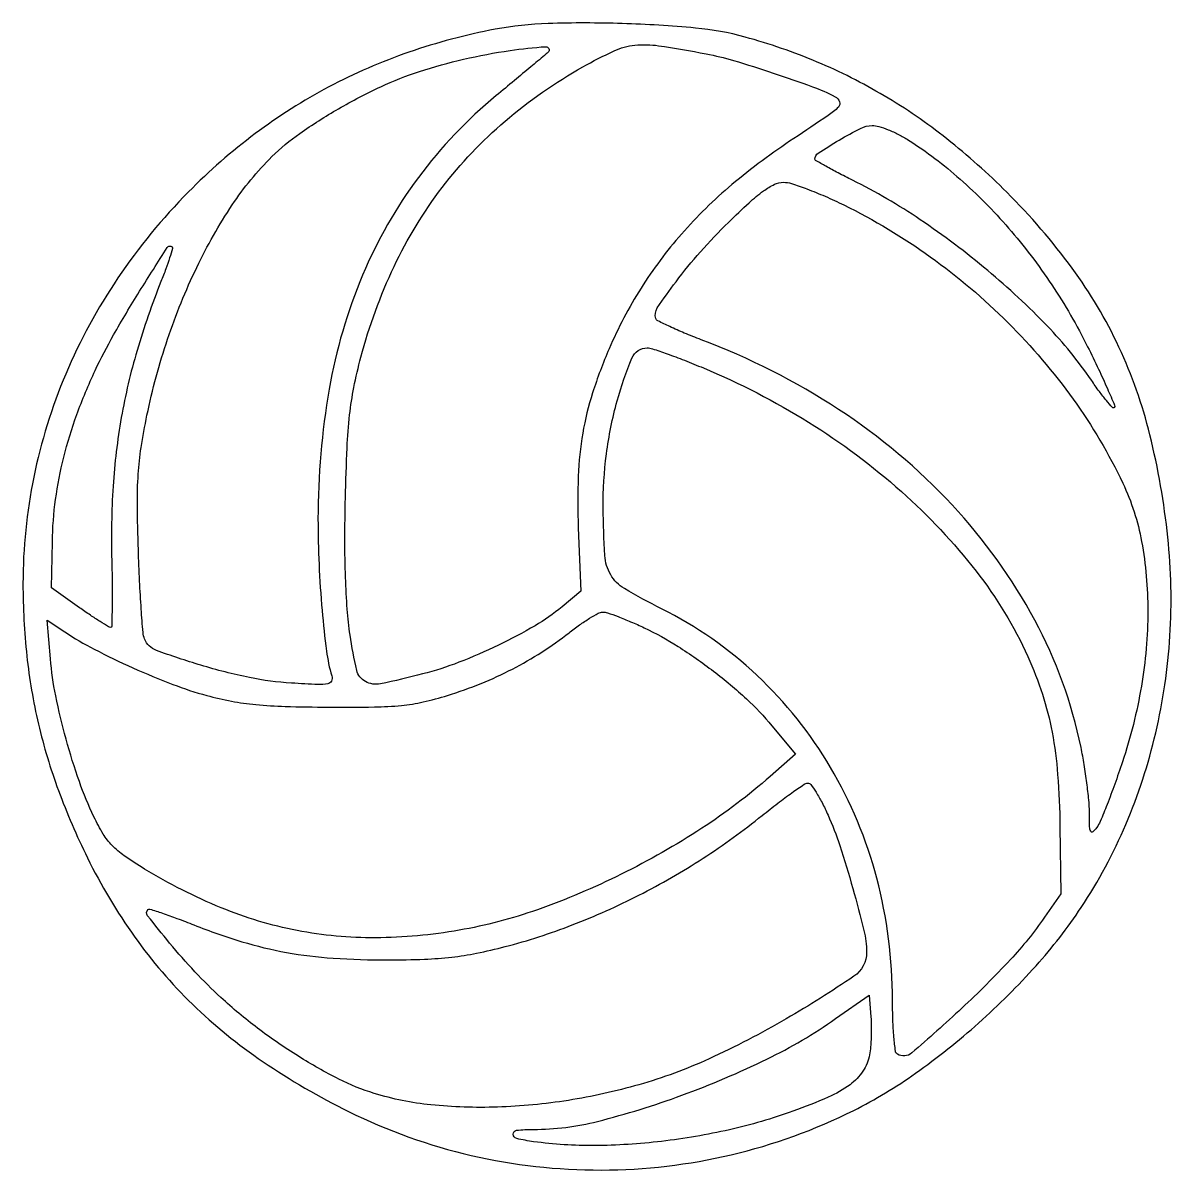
# Model space of a CAD drawing. Extents: x 30 to 252, y 9 to 231.
import ezdxf

# ---------------------------------------------------------------- set-up
doc = ezdxf.new("R2010")
doc.units = 0

msp = doc.modelspace()

# ---------------------------------------------------------------- linework, layer by layer
for points in [[(121.234854, 229.55811, 0.036345), (104.55482, 225.132035, 0.03891), (89.083948, 218.411361, 0.03902), (74.879652, 209.394924, 0.03697), (61.972014, 198.131045, 0.046262), (48.337113, 181.507078, 0.048739), (38.262588, 162.936909, 0.049462), (32.086328, 143.029271, 0.050539), (30, 122.441369, 0.026805), (30.749643, 108.468128, 0.030929), (32.993685, 95.319043, 0.030789), (36.854111, 82.496366, 0.026125), (42.444568, 69.5, 0.040067), (51.599745, 54.176828, 0.0453), (62.754807, 41.177398, 0.043928), (76.379628, 30.085646, 0.034059), (92.915555, 20.4551, 0.058137), (116.612345, 11.988773, 0.05739), (141.726781, 9.155321, 0.05738), (166.831598, 12.104588, 0.058082), (190.5, 20.680222, 0.038457), (202.465326, 27.861092, 0.027813), (214.631595, 37.559651, 0.027686), (225.722284, 48.618958, 0.036559), (234.451818, 59.904716, 0.046003), (243.065546, 75.924467, 0.042918), (248.844535, 93.622194, 0.042203), (251.587468, 112.342874, 0.041271), (251.180174, 131.401273, 0.03461), (247.714493, 151.227388, 0.048599), (241.737999, 168.156608, 0.049509), (232.707278, 183.379449, 0.037835), (220.077633, 198.073038, 0.028891), (208.503281, 208.376888, 0.033645), (196.368984, 216.720534, 0.034308), (183.441914, 223.23035, 0.032403), (169.5, 228.054681, 0.044282), (159.919812, 229.796437, 0.015051), (145.781532, 230.663322, 0.015238), (131.491224, 230.672841, 0.039247)], [(162, 224.807681, -0.025263), (167.245247, 223.531624, -0.007897), (174.968394, 221.100612, -0.007518), (182.530895, 218.461339, -0.032205), (186.898069, 216.536159, -0.183075), (187.763131, 215.567701, -0.29465), (187.544378, 214.521673, -0.049561), (185.580822, 212.892754, -0.002706), (178.898069, 208.436997, 0.029175), (166.974638, 199.541222, 0.037776), (157.22728, 189.997671, 0.03969), (149.405735, 179.51679, 0.038443), (143.244175, 167.822404, 0.02452), (140.059896, 159.338019, 0.034926), (138.145582, 151.521881, 0.033218), (137.279887, 143.224227, 0.019488), (137.294162, 133.236208), (137.789889, 120.972417), (134.144945, 117.967736, -0.039927), (128.92878, 114.325196, -0.020228), (121.853638, 110.557452, -0.019997), (114.219073, 107.249266, -0.028827), (107.213265, 104.995319, -0.012491), (99.072032, 103.100706, -0.175651), (96.149064, 103.524808, -0.216372), (94.490259, 105.694311, -0.020024), (93.205628, 112.5, -0.018199), (92.653808, 117.490578, -0.009879), (92.320804, 123.654372, -0.00864), (92.199027, 130.843563, -0.005929), (92.298543, 139, -0.004937), (92.627937, 148.703724, -0.016441), (93.116499, 155.062273, -0.021839), (93.934172, 160.356488, -0.015519), (95.291554, 166.207927, -0.045845), (101.702546, 183.738012, -0.052617), (110.977113, 198.954948, -0.053075), (123.145841, 211.795149, -0.048036), (138.138375, 222.278024, -0.020507), (144.191125, 225.376928, -0.081822), (148.195858, 226.480528, -0.064036), (152.806417, 226.377795, -0.009488)], [(131.45, 225.118503, -0.012529), (130.764819, 224.51396, -0.00046), (128.110959, 222.292313, -0.000839), (124.965979, 219.673403, -0.000589), (121.417093, 216.735277, 0.060219), (106.408941, 200.949697, 0.060467), (95.618614, 182.063573, 0.056652), (89.162539, 160.036109, 0.043008), (87, 134.941369, 0.01124), (87.197129, 126.173151, 0.01064), (87.788335, 117.260371, 0.010473), (88.64078, 109.431623, 0.039708), (89.660439, 104.618877, -0.181797), (89.589581, 103.629713, -0.245687), (88.892182, 103.090924, -0.054855), (87.029718, 102.967152, -0.003949), (81.859004, 103.231804, -0.036441), (73.764987, 104.305515, -0.021878), (64.364217, 106.690756, -0.01503), (55.780512, 109.557158, -0.211091), (53.496979, 111.764457, -0.076026), (53.198106, 113.015311, -0.00326), (52.852134, 117.543309, -0.005512), (52.53516, 122.935647, -0.003892), (52.29303, 129, -0.005663), (52.110346, 137.783983, -0.018412), (52.269605, 143.605055, -0.022566), (52.83366, 148.745288, -0.012401), (53.962166, 154.974443, -0.029824), (57.938599, 169.705396, -0.031644), (63.578059, 183.560627, -0.033747), (70.442204, 195.624937, -0.051165), (78.092101, 204.950681, -0.043162), (83.465149, 209.433224, -0.021354), (90.967921, 214.203356, -0.021164), (99.129495, 218.46577, -0.031629), (106.612978, 221.417801, -0.021575), (115.134096, 223.770158, -0.019577), (124.106113, 225.468325, -0.021609), (130.990224, 226.191733, -0.704541)], [(201.054219, 208.164297, -0.039453), (211.040624, 200.62532, -0.032724), (220.408466, 191.153191, -0.031709), (228.753338, 180.199759, -0.03131), (235.684946, 168.233886, -0.00483), (237.80319, 163.879814, -0.007835), (239.509139, 160.134974, -0.002573), (240.899237, 156.90701, -0.305749), (240.816954, 156.48362, -0.429371), (240.486956, 156.492115, -0.009458), (239.324578, 157.830828, -0.015468), (237.953035, 159.579334, -0.009078), (236.416401, 161.749734, 0.042371), (227.91445, 172.207446, 0.026614), (216.381598, 182.957449, 0.026043), (203.344106, 192.76591, 0.032435), (190.25, 200.404013, -0.00447), (187.470654, 201.823391, -0.007183), (185.129687, 203.088524, -0.002293), (183.143051, 204.211321, -0.269181), (183, 204.457782, -0.253514), (183.643428, 205.645242, -0.011567), (187.705278, 208.160975, -0.016352), (191.828966, 210.406785, -0.112608), (194.054219, 210.955413, -0.07548), (195.335151, 210.78375, -0.023884), (197.164085, 210.153915, -0.02324), (199.164623, 209.246376, -0.023861)], [(188.57258, 195.614383, -0.041513), (205.29908, 185.597025, -0.040339), (220.314239, 172.867117, -0.040833), (232.921036, 158.060491, -0.045115), (242.4857, 141.867689, -0.065975), (246.120108, 130.584178, -0.045349), (247.319139, 117.179502, -0.042033), (246.074631, 102.649138, -0.037834), (242.408971, 87.993329, -0.005825), (240.922604, 83.687218, -0.007494), (239.45129, 79.766568, -0.0059), (238.134971, 76.525614, -0.062896), (237.425602, 75.29589, -0.054882), (236.681855, 74.511028, -0.494834), (236.285342, 74.59819, -0.102087), (236.081492, 75.461285, -0.005457), (236.031803, 78.292158, 0.022052), (235.911456, 80.662312, 0.008466), (235.543516, 83.940799, 0.008364), (235.023735, 87.489933, 0.01019), (234.414209, 90.792158, 0.072976), (225.471442, 115.397903, 0.063976), (209.519856, 137.644333, 0.060738), (187.580195, 156.109648, 0.054379), (161.037417, 169.58057, -0.007718), (157.772379, 170.871159, -0.011612), (154.971172, 172.105625, -0.006578), (152.680411, 173.216331, -0.198659), (152.269998, 173.690006, -0.232181), (152.542884, 175.70624, -0.014198), (156.168452, 180.793321, -0.019781), (160.877849, 186.532587, -0.016513), (166.309042, 192.25, -0.008384), (170.289339, 196.042755, -0.028311), (173.064005, 198.323013, -0.044231), (175.180923, 199.600284, -0.114113), (176.909526, 200, -0.078073), (178.47722, 199.753711, -0.012004), (181.463997, 198.711725, -0.013157), (184.954035, 197.293494, -0.011083)], [(56.664277, 180.818533, 0.023433), (52.042723, 167.487149, 0.02801), (49.001498, 154.547329, 0.027833), (47.412574, 141.278637, 0.022625), (47.150634, 126.958489, -0.004186), (47.242973, 121.989294, -0.006986), (47.227232, 117.806099, -0.001953), (47.149671, 114.222537, -0.406957), (46.920794, 113.999591, -0.138799), (46.53171, 114.110018, -0.003314), (44.919372, 115.11864, -0.007023), (43.040066, 116.34904, -0.004683), (40.920794, 117.808546), (35.5, 121.617092), (35.674663, 130.558546, -0.028652), (36.303912, 138.733552, -0.027783), (37.865681, 146.869057, -0.02655), (40.402725, 155.120235, -0.021713), (43.954074, 163.64307, -0.019959), (47.504739, 170.494362, -0.009819), (52.533086, 178.927054, -0.002819), (57.882772, 187.403987, -0.479235), (58.826632, 187.506701, -0.276664), (58.906049, 187.189836, -0.004613), (58.342684, 185.390809, -0.010414), (57.607261, 183.268212, -0.006551)], [(161.453436, 164.12073, -0.040096), (181.774352, 153.64619, -0.042751), (199.700976, 140.256221, -0.045209), (214.155053, 124.847941, -0.059421), (224.132894, 108.367181, -0.028307), (226.955202, 101.071107, -0.031481), (228.819784, 93.755312, -0.027912), (229.899048, 85.55162, -0.015648), (230.338636, 75.5), (230.5, 62.5), (227.362332, 57.983094, -0.035787), (220.771091, 49.810081, -0.017909), (211.371817, 40.422628, -0.008975), (201.722688, 31.769946, -0.327685), (198.924961, 31.546376, -0.228112), (198.556647, 32.122681, -0.007907), (198.271707, 34.844433, -0.013354), (198.066969, 38.153679, -0.008771), (198, 41.971049, 0.064379), (194.953119, 65.536479, 0.069115), (186.022777, 86.946243, 0.07076), (171.825208, 104.703082, 0.072836), (153.36761, 117.593181, -0.016525), (146.194118, 121.486576, -0.129836), (143.544784, 124.152566, -0.116669), (142.420983, 127.894595, -0.012267), (142.09968, 137.090037, -0.035205), (142.724904, 147.499997, -0.034591), (144.804126, 157.782239, -0.031894), (147.652045, 166.030862, -0.302388), (150.610308, 168, -0.080833), (151.619866, 167.835714, -0.005235), (154.438543, 166.860465, -0.007522), (157.783616, 165.606646, -0.005532)], [(150, 113.928397, -0.031012), (156.565244, 110.313976, -0.022201), (163.438577, 105.513596, -0.022366), (169.772298, 100.192021, -0.03452), (174.688162, 95.002072), (179.219064, 89.504144), (174.359532, 85.215658, -0.036681), (161.143987, 75.174823, -0.029241), (145.585336, 66.309191, -0.029626), (129.391338, 59.458068, -0.042111), (114.281108, 55.48979, -0.041209), (98.108177, 54.025757, -0.050064), (82.962068, 55.425269, -0.0496), (68.282711, 59.826625, -0.039303), (53.5, 67.316931, -0.014315), (49.563621, 69.874488, -0.048687), (47.230642, 71.847943, -0.056577), (45.509262, 74.073446, -0.024468), (43.722557, 77.372158, -0.027387), (40.895036, 84.198096, -0.017273), (38.317275, 92.431683, -0.017311), (36.326663, 100.773492, -0.028833), (35.304839, 107.921987), (34.672392, 115.40383), (38.086196, 113.132422, 0.027419), (43.775293, 109.781695, 0.014056), (51.234786, 106.184452, 0.014049), (58.958693, 102.981203, 0.025031), (65.5, 100.849848, 0.019726), (70.301932, 99.748359, 0.022543), (74.966997, 99.086384, 0.016877), (80.661, 98.732158, 0.005648), (89, 98.589693, 0.004808), (97.887782, 98.623722, 0.021034), (103.133457, 98.915185, 0.030783), (107.311693, 99.585664, 0.020472), (112, 100.840878, 0.020589), (118.507085, 103.169864, 0.022881), (124.569862, 105.955055, 0.023425), (130.222081, 109.215613, 0.023967), (135.5, 112.967651, -0.012845), (137.524366, 114.475616, -0.016297), (139.471875, 115.757007, -0.014363), (141.146653, 116.717343, -0.114937), (142, 116.947137, -0.089716), (142.912881, 116.814042, -0.009274), (144.96875, 116.081537, -0.011301), (147.401168, 115.100327, -0.008807)], [(185.531886, 77.75, -0.026455), (187.809223, 71.860336, -0.010531), (190.328378, 63.570033, -0.008858), (192.458415, 55.439594, -0.057468), (192.979956, 51.244892, -0.251189), (190.541363, 46.598373, -0.016997), (177.453749, 38.369317, -0.024377), (162.550297, 30.637526, -0.038047), (148.993291, 25.630894, -0.030073), (135.366755, 22.618319, -0.031231), (121.648565, 21.310974, -0.033156), (108.813814, 21.743867, -0.050114), (97.865086, 23.964958, -0.041748), (91.056023, 26.714147, -0.022862), (83.209782, 31.132962, -0.022022), (75.300384, 36.57496, -0.025061), (68.248894, 42.475903, -0.017667), (63.232652, 47.460586, -0.015431), (58.340987, 53.011341, -0.007073), (54.087331, 58.299958, -0.378863), (54.160349, 59.493683, -0.281234), (54.51254, 59.578785, -0.003147), (56.930685, 58.784119, -0.008552), (59.754209, 57.782451, -0.005331), (63.030018, 56.516884, 0.02131), (72.287007, 53.276452, 0.028872), (80.899199, 51.201921, 0.027835), (89.935278, 50.084886, 0.017861), (100.5, 49.750692, 0.008038), (107.590599, 49.893731, 0.019166), (112.843344, 50.286166, 0.021785), (117.632398, 51.041643, 0.013734), (123.148337, 52.318574, 0.028518), (136.124729, 56.50361, 0.025688), (149.014821, 62.265633, 0.025413), (161.389019, 69.39253, 0.026341), (172.822938, 77.65988, -0.006053), (175.845247, 80.037618, -0.008806), (178.571935, 82.054559, -0.005065), (180.901395, 83.679674, -0.133904), (181.613436, 83.925782, -0.255807), (182.183336, 83.661432, -0.017556), (183.223773, 82.142261, -0.021597), (184.376304, 80.139572, -0.014291)], [(193.553304, 31.432442, -0.10038), (192.26146, 28.249343, -0.087642), (189.780677, 25.641645, -0.056148), (185.590264, 23.223873, -0.016971), (178.749838, 20.513884, -0.030023), (166.482979, 16.943472, -0.026588), (153.369178, 14.691784, -0.027139), (140.421386, 13.879972, -0.036158), (128.662608, 14.632766, -0.023088), (125.385545, 15.237166, -0.341491), (124.692682, 16.086829, -0.393236), (125.358513, 16.84083, -0.024528), (128.601175, 17, 0.062416), (141.018926, 18.556203, 0.025499), (157.293509, 23.596383, 0.025453), (173.737596, 30.591734, 0.039643), (187, 38.40434), (193.5, 42.962757), (193.818614, 38.753889, -0.016181), (193.898101, 36.914893, -0.011765), (193.872107, 34.867056, -0.011908), (193.755271, 32.923319, -0.025404)]]:
    msp.add_lwpolyline(points, format="xyb", close=True)

doc.saveas('drawing.dxf')
